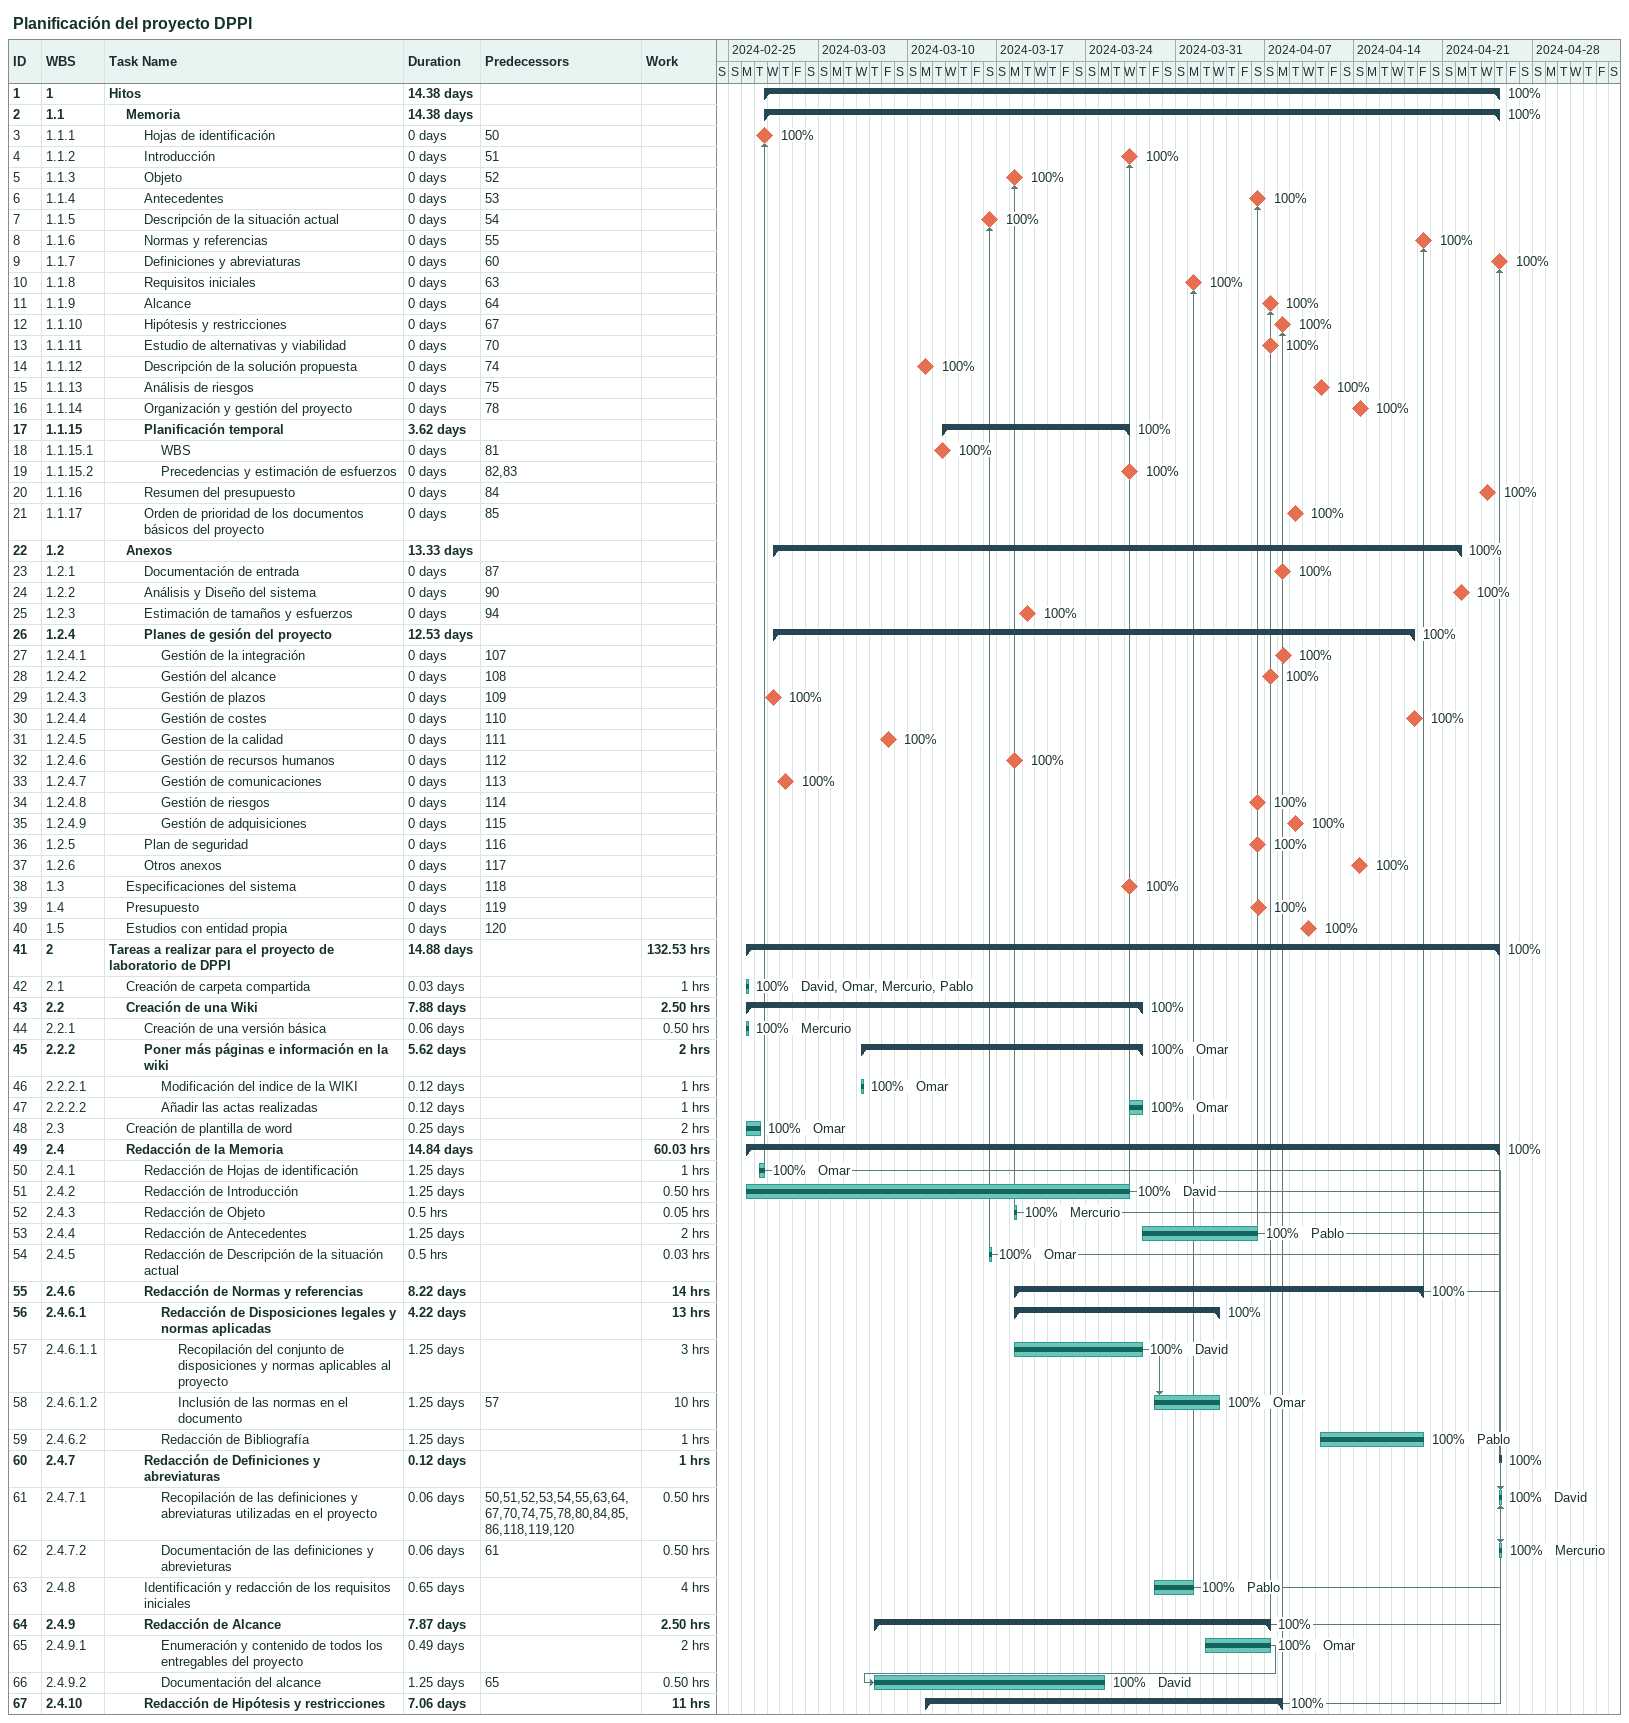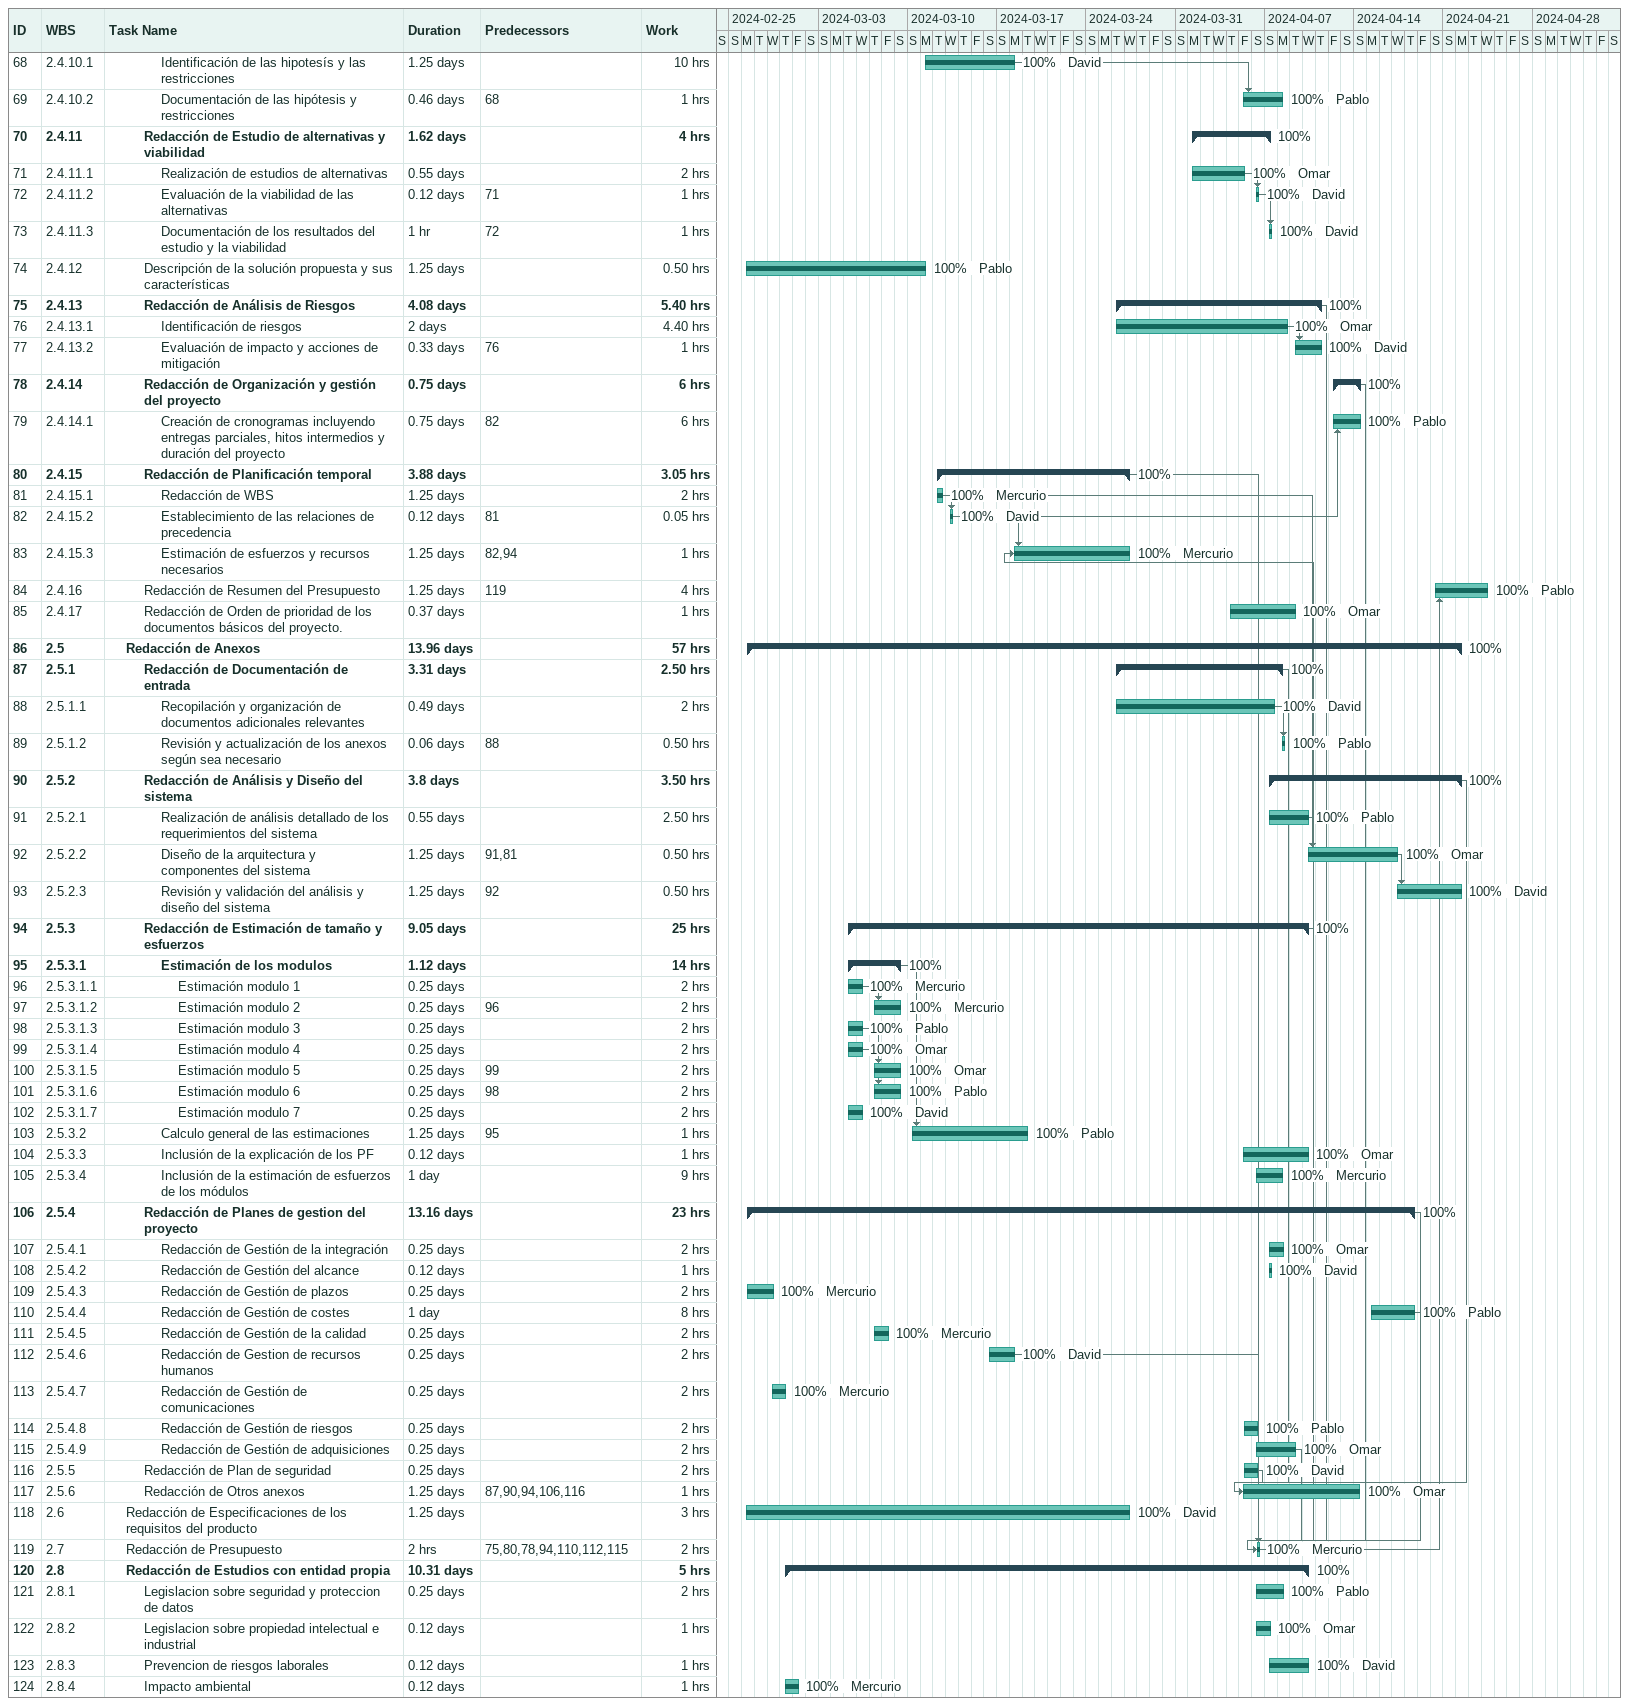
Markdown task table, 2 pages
Planificación del proyecto DPPI

| ID | WBS | Task | Duration | Start | Finish | Predecessors | Resources | % complete | Work (h) |
|---|---|---|---|---|---|---|---|---|---|
| 1 | 1 | **Hitos** | 14.38d | 2024-02-27 | 2024-04-25 |  |  | 100 |  |
| 2 | 1.1 | **Memoria** | 14.38d | 2024-02-27 | 2024-04-25 |  |  | 100 |  |
| 3 | 1.1.1 | Hojas de identificación | 0d | 2024-02-27 | 2024-02-27 | 50 |  | 100 |  |
| 4 | 1.1.2 | Introducción | 0d | 2024-03-27 | 2024-03-27 | 51 |  | 100 |  |
| 5 | 1.1.3 | Objeto | 0d | 2024-03-18 | 2024-03-18 | 52 |  | 100 |  |
| 6 | 1.1.4 | Antecedentes | 0d | 2024-04-06 | 2024-04-06 | 53 |  | 100 |  |
| 7 | 1.1.5 | Descripción de la situación actual | 0d | 2024-03-16 | 2024-03-16 | 54 |  | 100 |  |
| 8 | 1.1.6 | Normas y referencias | 0d | 2024-04-19 | 2024-04-19 | 55 |  | 100 |  |
| 9 | 1.1.7 | Definiciones y abreviaturas | 0d | 2024-04-25 | 2024-04-25 | 60 |  | 100 |  |
| 10 | 1.1.8 | Requisitos iniciales | 0d | 2024-04-01 | 2024-04-01 | 63 |  | 100 |  |
| 11 | 1.1.9 | Alcance | 0d | 2024-04-07 | 2024-04-07 | 64 |  | 100 |  |
| 12 | 1.1.10 | Hipótesis y restricciones | 0d | 2024-04-08 | 2024-04-08 | 67 |  | 100 |  |
| 13 | 1.1.11 | Estudio de alternativas y viabilidad | 0d | 2024-04-07 | 2024-04-07 | 70 |  | 100 |  |
| 14 | 1.1.12 | Descripción de la solución propuesta | 0d | 2024-03-11 | 2024-03-11 | 74 |  | 100 |  |
| 15 | 1.1.13 | Análisis de riesgos | 0d | 2024-04-11 | 2024-04-11 | 75 |  | 100 |  |
| 16 | 1.1.14 | Organización y gestión del proyecto | 0d | 2024-04-14 | 2024-04-14 | 78 |  | 100 |  |
| 17 | 1.1.15 | **Planificación temporal** | 3.62d | 2024-03-12 | 2024-03-27 |  |  | 100 |  |
| 18 | 1.1.15.1 | WBS | 0d | 2024-03-12 | 2024-03-12 | 81 |  | 100 |  |
| 19 | 1.1.15.2 | Precedencias y estimación de esfuerzos | 0d | 2024-03-27 | 2024-03-27 | 82, 83 |  | 100 |  |
| 20 | 1.1.16 | Resumen del presupuesto | 0d | 2024-04-24 | 2024-04-24 | 84 |  | 100 |  |
| 21 | 1.1.17 | Orden de prioridad de los documentos básicos del proyecto | 0d | 2024-04-09 | 2024-04-09 | 85 |  | 100 |  |
| 22 | 1.2 | **Anexos** | 13.33d | 2024-02-28 | 2024-04-22 |  |  | 100 |  |
| 23 | 1.2.1 | Documentación de entrada | 0d | 2024-04-08 | 2024-04-08 | 87 |  | 100 |  |
| 24 | 1.2.2 | Análisis y Diseño del sistema | 0d | 2024-04-22 | 2024-04-22 | 90 |  | 100 |  |
| 25 | 1.2.3 | Estimación de tamaños y esfuerzos | 0d | 2024-03-19 | 2024-03-19 | 94 |  | 100 |  |
| 26 | 1.2.4 | **Planes de gesión del proyecto** | 12.53d | 2024-02-28 | 2024-04-18 |  |  | 100 |  |
| 27 | 1.2.4.1 | Gestión de la integración | 0d | 2024-04-08 | 2024-04-08 | 107 |  | 100 |  |
| 28 | 1.2.4.2 | Gestión del alcance | 0d | 2024-04-07 | 2024-04-07 | 108 |  | 100 |  |
| 29 | 1.2.4.3 | Gestión de plazos | 0d | 2024-02-28 | 2024-02-28 | 109 |  | 100 |  |
| 30 | 1.2.4.4 | Gestión de costes | 0d | 2024-04-18 | 2024-04-18 | 110 |  | 100 |  |
| 31 | 1.2.4.5 | Gestion de la calidad | 0d | 2024-03-08 | 2024-03-08 | 111 |  | 100 |  |
| 32 | 1.2.4.6 | Gestión de recursos humanos | 0d | 2024-03-18 | 2024-03-18 | 112 |  | 100 |  |
| 33 | 1.2.4.7 | Gestión de comunicaciones | 0d | 2024-02-29 | 2024-02-29 | 113 |  | 100 |  |
| 34 | 1.2.4.8 | Gestión de riesgos | 0d | 2024-04-06 | 2024-04-06 | 114 |  | 100 |  |
| 35 | 1.2.4.9 | Gestión de adquisiciones | 0d | 2024-04-09 | 2024-04-09 | 115 |  | 100 |  |
| 36 | 1.2.5 | Plan de seguridad | 0d | 2024-04-06 | 2024-04-06 | 116 |  | 100 |  |
| 37 | 1.2.6 | Otros anexos | 0d | 2024-04-14 | 2024-04-14 | 117 |  | 100 |  |
| 38 | 1.3 | Especificaciones del sistema | 0d | 2024-03-27 | 2024-03-27 | 118 |  | 100 |  |
| 39 | 1.4 | Presupuesto | 0d | 2024-04-06 | 2024-04-06 | 119 |  | 100 |  |
| 40 | 1.5 | Estudios con entidad propia | 0d | 2024-04-10 | 2024-04-10 | 120 |  | 100 |  |
| 41 | 2 | **Tareas a realizar para el proyecto de laboratorio de DPPI** | 14.88d | 2024-02-26 | 2024-04-25 |  |  | 100 | 132.53 |
| 42 | 2.1 | Creación de carpeta compartida | 0.03d | 2024-02-26 | 2024-02-26 |  | David, Omar, Mercurio, Pablo | 100 | 1 |
| 43 | 2.2 | **Creación de una Wiki** | 7.88d | 2024-02-26 | 2024-03-28 |  |  | 100 | 2.50 |
| 44 | 2.2.1 | Creación de una versión básica | 0.06d | 2024-02-26 | 2024-02-26 |  | Mercurio | 100 | 0.50 |
| 45 | 2.2.2 | **Poner más páginas e información en la wiki** | 5.62d | 2024-03-06 | 2024-03-28 |  | Omar | 100 | 2 |
| 46 | 2.2.2.1 | Modificación del indice de la WIKI | 0.12d | 2024-03-06 | 2024-03-06 |  | Omar | 100 | 1 |
| 47 | 2.2.2.2 | Añadir las actas realizadas | 0.12d | 2024-03-27 | 2024-03-28 |  | Omar | 100 | 1 |
| 48 | 2.3 | Creación de plantilla de word | 0.25d | 2024-02-26 | 2024-02-27 |  | Omar | 100 | 2 |
| 49 | 2.4 | **Redacción de la Memoria** | 14.84d | 2024-02-26 | 2024-04-25 |  |  | 100 | 60.03 |
| 50 | 2.4.1 | Redacción de Hojas de identificación | 1.25d | 2024-02-27 | 2024-02-27 |  | Omar | 100 | 1 |
| 51 | 2.4.2 | Redacción de Introducción | 1.25d | 2024-02-26 | 2024-03-27 |  | David | 100 | 0.50 |
| 52 | 2.4.3 | Redacción de Objeto | 0.5h | 2024-03-18 | 2024-03-18 |  | Mercurio | 100 | 0.05 |
| 53 | 2.4.4 | Redacción de Antecedentes | 1.25d | 2024-03-28 | 2024-04-06 |  | Pablo | 100 | 2 |
| 54 | 2.4.5 | Redacción de Descripción de la situación actual | 0.5h | 2024-03-16 | 2024-03-16 |  | Omar | 100 | 0.03 |
| 55 | 2.4.6 | **Redacción de Normas y referencias** | 8.22d | 2024-03-18 | 2024-04-19 |  |  | 100 | 14 |
| 56 | 2.4.6.1 | **Redacción de Disposiciones legales y normas aplicadas** | 4.22d | 2024-03-18 | 2024-04-03 |  |  | 100 | 13 |
| 57 | 2.4.6.1.1 | Recopilación del conjunto de disposiciones y normas aplicables al proyecto | 1.25d | 2024-03-18 | 2024-03-28 |  | David | 100 | 3 |
| 58 | 2.4.6.1.2 | Inclusión de las normas en el documento | 1.25d | 2024-03-29 | 2024-04-03 | 57 | Omar | 100 | 10 |
| 59 | 2.4.6.2 | Redacción de Bibliografía | 1.25d | 2024-04-11 | 2024-04-19 |  | Pablo | 100 | 1 |
| 60 | 2.4.7 | **Redacción de Definiciones y abreviaturas** | 0.12d | 2024-04-25 | 2024-04-25 |  |  | 100 | 1 |
| 61 | 2.4.7.1 | Recopilación de las definiciones y abreviaturas utilizadas en el proyecto | 0.06d | 2024-04-25 | 2024-04-25 | 50, 51, 52, 53, 54, 55, 63, 64, 67, 70, 74, 75, 78, 80, 84, 85, 86, 118, 119, 120 | David | 100 | 0.50 |
| 62 | 2.4.7.2 | Documentación de las definiciones y abrevieturas | 0.06d | 2024-04-25 | 2024-04-25 | 61 | Mercurio | 100 | 0.50 |
| 63 | 2.4.8 | Identificación y redacción de los requisitos iniciales | 0.65d | 2024-03-29 | 2024-04-01 |  | Pablo | 100 | 4 |
| 64 | 2.4.9 | **Redacción de Alcance** | 7.87d | 2024-03-07 | 2024-04-07 |  |  | 100 | 2.50 |
| 65 | 2.4.9.1 | Enumeración y contenido de todos los entregables del proyecto | 0.49d | 2024-04-02 | 2024-04-07 |  | Omar | 100 | 2 |
| 66 | 2.4.9.2 | Documentación del alcance | 1.25d | 2024-03-07 | 2024-03-25 | 65 | David | 100 | 0.50 |
| 67 | 2.4.10 | **Redacción de Hipótesis y restricciones** | 7.06d | 2024-03-11 | 2024-04-08 |  |  | 100 | 11 |
| 68 | 2.4.10.1 | Identificación de las hipotesís y las restricciones | 1.25d | 2024-03-11 | 2024-03-18 |  | David | 100 | 10 |
| 69 | 2.4.10.2 | Documentación de las hipótesis y restricciones | 0.46d | 2024-04-05 | 2024-04-08 | 68 | Pablo | 100 | 1 |
| 70 | 2.4.11 | **Redacción de Estudio de alternativas y viabilidad** | 1.62d | 2024-04-01 | 2024-04-07 |  |  | 100 | 4 |
| 71 | 2.4.11.1 | Realización de estudios de alternativas | 0.55d | 2024-04-01 | 2024-04-05 |  | Omar | 100 | 2 |
| 72 | 2.4.11.2 | Evaluación de la viabilidad de las alternativas | 0.12d | 2024-04-06 | 2024-04-06 | 71 | David | 100 | 1 |
| 73 | 2.4.11.3 | Documentación de los resultados del estudio y la viabilidad | 1h | 2024-04-07 | 2024-04-07 | 72 | David | 100 | 1 |
| 74 | 2.4.12 | Descripción de la solución propuesta y sus características | 1.25d | 2024-02-26 | 2024-03-11 |  | Pablo | 100 | 0.50 |
| 75 | 2.4.13 | **Redacción de Análisis de Riesgos** | 4.08d | 2024-03-26 | 2024-04-11 |  |  | 100 | 5.40 |
| 76 | 2.4.13.1 | Identificación de riesgos | 2d | 2024-03-26 | 2024-04-08 |  | Omar | 100 | 4.40 |
| 77 | 2.4.13.2 | Evaluación de impacto y acciones de mitigación | 0.33d | 2024-04-09 | 2024-04-11 | 76 | David | 100 | 1 |
| 78 | 2.4.14 | **Redacción de Organización y gestión del proyecto** | 0.75d | 2024-04-12 | 2024-04-14 |  |  | 100 | 6 |
| 79 | 2.4.14.1 | Creación de cronogramas incluyendo entregas parciales, hitos intermedios y duración del proyecto | 0.75d | 2024-04-12 | 2024-04-14 | 82 | Pablo | 100 | 6 |
| 80 | 2.4.15 | **Redacción de Planificación temporal** | 3.88d | 2024-03-12 | 2024-03-27 |  |  | 100 | 3.05 |
| 81 | 2.4.15.1 | Redacción de WBS | 1.25d | 2024-03-12 | 2024-03-12 |  | Mercurio | 100 | 2 |
| 82 | 2.4.15.2 | Establecimiento de las relaciones de precedencia | 0.12d | 2024-03-13 | 2024-03-13 | 81 | David | 100 | 0.05 |
| 83 | 2.4.15.3 | Estimación de esfuerzos y recursos necesarios | 1.25d | 2024-03-18 | 2024-03-27 | 82, 94 | Mercurio | 100 | 1 |
| 84 | 2.4.16 | Redacción de Resumen del Presupuesto | 1.25d | 2024-04-20 | 2024-04-24 | 119 | Pablo | 100 | 4 |
| 85 | 2.4.17 | Redacción de Orden de prioridad de los documentos básicos del proyecto. | 0.37d | 2024-04-04 | 2024-04-09 |  | Omar | 100 | 1 |
| 86 | 2.5 | **Redacción de Anexos** | 13.96d | 2024-02-26 | 2024-04-22 |  |  | 100 | 57 |
| 87 | 2.5.1 | **Redacción de Documentación de entrada** | 3.31d | 2024-03-26 | 2024-04-08 |  |  | 100 | 2.50 |
| 88 | 2.5.1.1 | Recopilación y organización de documentos adicionales relevantes | 0.49d | 2024-03-26 | 2024-04-07 |  | David | 100 | 2 |
| 89 | 2.5.1.2 | Revisión y actualización de los anexos según sea necesario | 0.06d | 2024-04-08 | 2024-04-08 | 88 | Pablo | 100 | 0.50 |
| 90 | 2.5.2 | **Redacción de Análisis y Diseño del sistema** | 3.8d | 2024-04-07 | 2024-04-22 |  |  | 100 | 3.50 |
| 91 | 2.5.2.1 | Realización de análisis detallado de los requerimientos del sistema | 0.55d | 2024-04-07 | 2024-04-10 |  | Pablo | 100 | 2.50 |
| 92 | 2.5.2.2 | Diseño de la arquitectura y componentes del sistema | 1.25d | 2024-04-10 | 2024-04-17 | 91, 81 | Omar | 100 | 0.50 |
| 93 | 2.5.2.3 | Revisión y validación del análisis y diseño del sistema | 1.25d | 2024-04-17 | 2024-04-22 | 92 | David | 100 | 0.50 |
| 94 | 2.5.3 | **Redacción de Estimación de tamaño y esfuerzos** | 9.05d | 2024-03-05 | 2024-04-10 |  |  | 100 | 25 |
| 95 | 2.5.3.1 | **Estimación de los modulos** | 1.12d | 2024-03-05 | 2024-03-09 |  |  | 100 | 14 |
| 96 | 2.5.3.1.1 | Estimación modulo 1 | 0.25d | 2024-03-05 | 2024-03-06 |  | Mercurio | 100 | 2 |
| 97 | 2.5.3.1.2 | Estimación modulo 2 | 0.25d | 2024-03-07 | 2024-03-09 | 96 | Mercurio | 100 | 2 |
| 98 | 2.5.3.1.3 | Estimación modulo 3 | 0.25d | 2024-03-05 | 2024-03-06 |  | Pablo | 100 | 2 |
| 99 | 2.5.3.1.4 | Estimación modulo 4 | 0.25d | 2024-03-05 | 2024-03-06 |  | Omar | 100 | 2 |
| 100 | 2.5.3.1.5 | Estimación modulo 5 | 0.25d | 2024-03-07 | 2024-03-09 | 99 | Omar | 100 | 2 |
| 101 | 2.5.3.1.6 | Estimación modulo 6 | 0.25d | 2024-03-07 | 2024-03-09 | 98 | Pablo | 100 | 2 |
| 102 | 2.5.3.1.7 | Estimación modulo 7 | 0.25d | 2024-03-05 | 2024-03-06 |  | David | 100 | 2 |
| 103 | 2.5.3.2 | Calculo general de las estimaciones | 1.25d | 2024-03-10 | 2024-03-19 | 95 | Pablo | 100 | 1 |
| 104 | 2.5.3.3 | Inclusión de la explicación de los PF | 0.12d | 2024-04-05 | 2024-04-10 |  | Omar | 100 | 1 |
| 105 | 2.5.3.4 | Inclusión de la estimación de esfuerzos de los módulos | 1d | 2024-04-06 | 2024-04-08 |  | Mercurio | 100 | 9 |
| 106 | 2.5.4 | **Redacción de Planes de gestion del proyecto** | 13.16d | 2024-02-26 | 2024-04-18 |  |  | 100 | 23 |
| 107 | 2.5.4.1 | Redacción de Gestión de la integración | 0.25d | 2024-04-07 | 2024-04-08 |  | Omar | 100 | 2 |
| 108 | 2.5.4.2 | Redacción de Gestión del alcance | 0.12d | 2024-04-07 | 2024-04-07 |  | David | 100 | 1 |
| 109 | 2.5.4.3 | Redacción de Gestión de plazos | 0.25d | 2024-02-26 | 2024-02-28 |  | Mercurio | 100 | 2 |
| 110 | 2.5.4.4 | Redacción de Gestión de costes | 1d | 2024-04-15 | 2024-04-18 |  | Pablo | 100 | 8 |
| 111 | 2.5.4.5 | Redacción de Gestión de la calidad | 0.25d | 2024-03-07 | 2024-03-08 |  | Mercurio | 100 | 2 |
| 112 | 2.5.4.6 | Redacción de Gestion de recursos humanos | 0.25d | 2024-03-16 | 2024-03-18 |  | David | 100 | 2 |
| 113 | 2.5.4.7 | Redacción de Gestión de comunicaciones | 0.25d | 2024-02-28 | 2024-02-29 |  | Mercurio | 100 | 2 |
| 114 | 2.5.4.8 | Redacción de Gestión de riesgos | 0.25d | 2024-04-05 | 2024-04-06 |  | Pablo | 100 | 2 |
| 115 | 2.5.4.9 | Redacción de Gestión de adquisiciones | 0.25d | 2024-04-06 | 2024-04-09 |  | Omar | 100 | 2 |
| 116 | 2.5.5 | Redacción de Plan de seguridad | 0.25d | 2024-04-05 | 2024-04-06 |  | David | 100 | 2 |
| 117 | 2.5.6 | Redacción de Otros anexos | 1.25d | 2024-04-05 | 2024-04-14 | 87, 90, 94, 106, 116 | Omar | 100 | 1 |
| 118 | 2.6 | Redacción de Especificaciones de los requisitos del producto | 1.25d | 2024-02-26 | 2024-03-27 |  | David | 100 | 3 |
| 119 | 2.7 | Redacción de Presupuesto | 2h | 2024-04-06 | 2024-04-06 | 75, 80, 78, 94, 110, 112, 115 | Mercurio | 100 | 2 |
| 120 | 2.8 | **Redacción de Estudios con entidad propia** | 10.31d | 2024-02-29 | 2024-04-10 |  |  | 100 | 5 |
| 121 | 2.8.1 | Legislacion sobre seguridad y proteccion de datos | 0.25d | 2024-04-06 | 2024-04-08 |  | Pablo | 100 | 2 |
| 122 | 2.8.2 | Legislacion sobre propiedad intelectual e industrial | 0.12d | 2024-04-06 | 2024-04-07 |  | Omar | 100 | 1 |
| 123 | 2.8.3 | Prevencion de riesgos laborales | 0.12d | 2024-04-07 | 2024-04-10 |  | David | 100 | 1 |
| 124 | 2.8.4 | Impacto ambiental | 0.12d | 2024-02-29 | 2024-03-01 |  | Mercurio | 100 | 1 |
